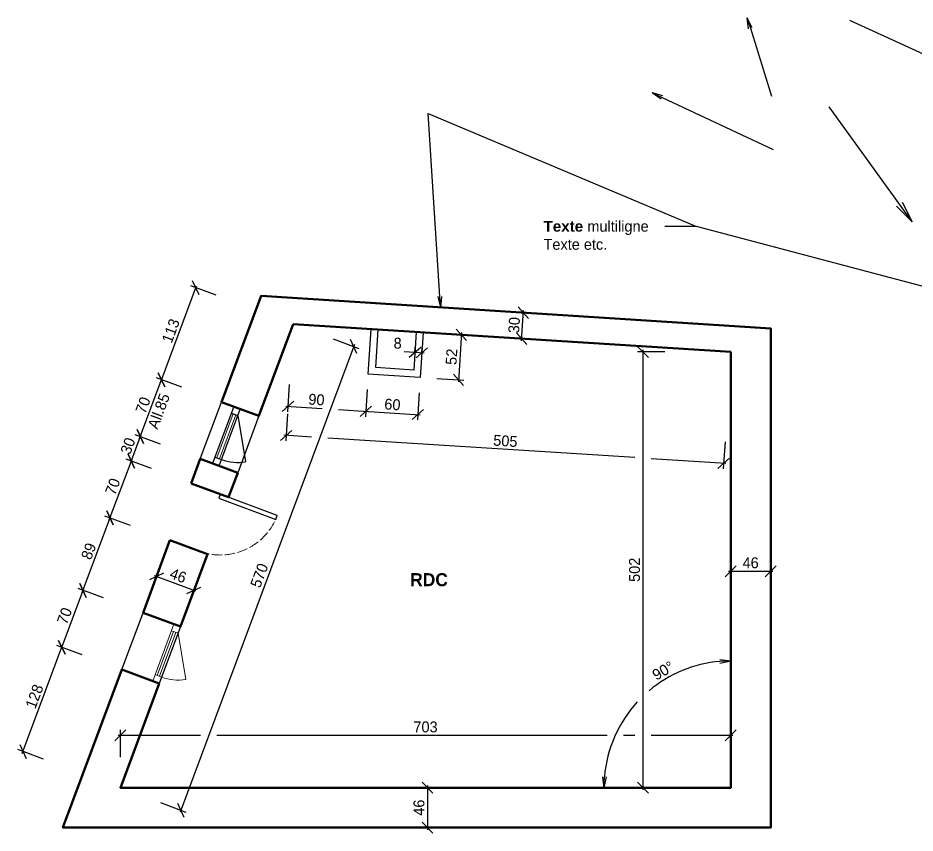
# Model space of a CAD drawing. Header units: centimetres. Extents: x -14 to 5745, y 0 to 1910.
# Drawn here: x 3690 to 4723, y 971 to 1910 of the extents above; entities that cross this region are included whole.
import ezdxf
from ezdxf import colors
from ezdxf.entities.mleader import LeaderData, LeaderLine
from ezdxf.math import Vec2, Vec3

# ---------------------------------------------------------------- set-up
doc = ezdxf.new("R2010")
doc.units = ezdxf.units.CM
doc.linetypes.add('ACAD_ISO02W100', pattern=[15, 12, -3])
for name, color, linetype, lineweight in [('01-MURS_coupés', 140, 'Continuous', 50), ('06-ALLEGES', 134, 'Continuous', 25), ('08-CLOISONS', 54, 'Continuous', 25), ('14-MENUI_Moyen', 1, 'Continuous', 25), ('85-TEXTE', 7, 'Continuous', 20)]:
    doc.layers.add(name, color=color, linetype=linetype, lineweight=lineweight)
doc.layers.add('81-COTATIONS', color=7, linetype='Continuous', lineweight=20, true_color=0xfa3d3d)
doc.styles.add('ELE_CENTURY_GOTHIC', font='GOTHIC.TTF')
doc.styles.add('ELE_CENTURY_GOTHIC GRAS', font='GOTHICB.TTF')
doc.styles.get("Standard").update_dxf_attribs({"font": 'arial.ttf'})
doc.dimstyles.new('ELE_ARC_1-50', dxfattribs={"dimscale": 5, "dimtxt": 2.5, "dimasz": 2.5, "dimexe": 1.25, "dimexo": 0.625, "dimtad": 1, "dimtoh": 1, "dimdec": 1, "dimzin": 9, "dimtxsty": 'ELE_CENTURY_GOTHIC', "dimblk": 'OBLIQUE', "dimcen": 0, "dimdle": 0.5, "dimclrt": 256, "dimadec": 1, "dimazin": 2, "dimtp": 0.01, "dimtm": 0.01, "dimtfac": 0.5, "dimtdec": 1, "dimtofl": 0, "dimtmove": 0, "dimatfit": 3, "dimfxl": 5, "dimfxlon": 1, "dimtfillclr": 2, "dimarcsym": 0})
doc.dimstyles.new('ELE_ARC_1-50$2', dxfattribs={"dimscale": 5, "dimtxt": 2.5, "dimasz": 2.5, "dimexe": 1.25, "dimexo": 0.625, "dimtad": 1, "dimtoh": 1, "dimdec": 1, "dimzin": 9, "dimtxsty": 'ELE_CENTURY_GOTHIC', "dimblk": 'OPEN', "dimcen": 0, "dimdle": 0.5, "dimclrt": 256, "dimadec": 1, "dimazin": 2, "dimtp": 0.01, "dimtm": 0.01, "dimtfac": 0.5, "dimtdec": 1, "dimtofl": 0, "dimtmove": 0, "dimatfit": 3, "dimfxl": 5, "dimfxlon": 1, "dimtfillclr": 2, "dimarcsym": 0})

# ---------------------------------------------------------------- blocks, each defined once
blk = doc.blocks.new('_Oblique')
at = {"color": 0, "linetype": 'ByBlock', "lineweight": -2}
blk.add_line((-0.5, -0.5), (0.5, 0.5), dxfattribs=at)
blk = doc.blocks.new('*D1')
at = {"layer": '81-COTATIONS', "color": 0, "lineweight": -2, "transparency": 16777216}
for p, q in [((3807.8, 1058.2), (3807.8, 1089.4)), ((4510.8, 1058.2), (4510.8, 1089.4)), ((3805.3, 1083.2), (3900.1, 1083.2)), ((3918.9, 1083.2), (4368.5, 1083.2)), ((4387.2, 1083.2), (4400.5, 1083.2)), ((4419.2, 1083.2), (4513.3, 1083.2))]:
    blk.add_line(p, q, dxfattribs=at)
at = {"layer": 'Defpoints', "color": 0, "transparency": 16777216}
for p in [(4510.8, 1083.2), (3807.8, 1022.9), (4510.8, 1022.9)]:
    blk.add_point(p, dxfattribs=at)
at = {"layer": '81-COTATIONS', "color": 0, "lineweight": -2, "transparency": 16777216, "xscale": 12.5, "yscale": 12.5, "zscale": 12.5, "rotation": 180}
blk.add_blockref('_Oblique', (3807.8, 1083.2), dxfattribs=at)
at = {"layer": '81-COTATIONS', "color": 0, "lineweight": -2, "transparency": 16777216, "xscale": 12.5, "yscale": 12.5, "zscale": 12.5}
blk.add_blockref('_Oblique', (4510.8, 1083.2), dxfattribs=at)
at = {"layer": '81-COTATIONS', "transparency": 16777216, "insert": (4159.3, 1092.8), "char_height": 12.5, "attachment_point": 5, "style": 'ELE_CENTURY_GOTHIC'}
blk.add_mtext('703', dxfattribs=at)
blk = doc.blocks.new('*D2')
at = {"layer": '81-COTATIONS', "color": 0, "lineweight": -2, "transparency": 16777216}
for p, q in [((4434.8, 1524.9), (4403.6, 1524.9)), ((4409.8, 1020.4), (4409.8, 1527.4)), ((4434.8, 1022.9), (4403.6, 1022.9))]:
    blk.add_line(p, q, dxfattribs=at)
at = {"layer": 'Defpoints', "color": 0, "transparency": 16777216}
for p in [(4409.8, 1524.9), (4510.8, 1524.9), (4510.8, 1022.9)]:
    blk.add_point(p, dxfattribs=at)
at = {"layer": '81-COTATIONS', "color": 0, "lineweight": -2, "transparency": 16777216, "xscale": 12.5, "yscale": 12.5, "zscale": 12.5}
for p, rotation in [((4409.8, 1524.9), 90), ((4409.8, 1022.9), 270)]:
    blk.add_blockref('_Oblique', p, dxfattribs=dict(at, rotation=rotation))
at = {"layer": '81-COTATIONS', "transparency": 16777216, "insert": (4400.1, 1273.9), "char_height": 12.5, "attachment_point": 5, "rotation": 90, "style": 'ELE_CENTURY_GOTHIC'}
blk.add_mtext('502', dxfattribs=at)
blk = doc.blocks.new('*D3')
at = {"layer": '81-COTATIONS', "color": 0, "lineweight": -2, "transparency": 16777216}
for p, q in [((4000.3, 1453.7), (3998.3, 1422.5)), ((4028, 1426.8), (3996.2, 1428.9)), ((4400.5, 1403.1), (4046.7, 1425.6)), ((4504.3, 1421.5), (4502.3, 1390.3)), ((4505.2, 1396.4), (4419.2, 1401.9))]:
    blk.add_line(p, q, dxfattribs=at)
at = {"layer": 'Defpoints', "color": 0, "transparency": 16777216}
for p in [(4006.9, 1557), (4510.8, 1524.9), (3998.7, 1428.7)]:
    blk.add_point(p, dxfattribs=at)
at = {"layer": '81-COTATIONS', "color": 0, "lineweight": -2, "transparency": 16777216, "xscale": 12.5, "yscale": 12.5, "zscale": 12.5}
for p, rotation in [((3998.7, 1428.7), 176.3526903037562), ((4502.7, 1396.6), 356.3526903037562)]:
    blk.add_blockref('_Oblique', p, dxfattribs=dict(at, rotation=rotation))
at = {"layer": '81-COTATIONS', "transparency": 16777216, "insert": (4251.3, 1422.3), "char_height": 12.5, "attachment_point": 5, "rotation": 356.3527, "style": 'ELE_CENTURY_GOTHIC'}
blk.add_mtext('505', dxfattribs=at)
blk = doc.blocks.new('*D4')
at = {"layer": '81-COTATIONS', "color": 0, "lineweight": -2, "transparency": 16777216}
for p, q in [((4053, 1539.8), (4082.3, 1528.9)), ((4077.3, 1533.4), (3876.5, 994.6)), ((3854, 1005.7), (3883.2, 994.8))]:
    blk.add_line(p, q, dxfattribs=at)
at = {"layer": 'Defpoints', "color": 0, "transparency": 16777216}
for p in [(4006.9, 1557), (3807.8, 1022.9), (3877.4, 997)]:
    blk.add_point(p, dxfattribs=at)
at = {"layer": '81-COTATIONS', "color": 0, "lineweight": -2, "transparency": 16777216, "xscale": 12.5, "yscale": 12.5, "zscale": 12.5}
for p, rotation in [((4076.4, 1531.1), 69.56387672515089), ((3877.4, 997), 249.5638767251509)]:
    blk.add_blockref('_Oblique', p, dxfattribs=dict(at, rotation=rotation))
at = {"layer": '81-COTATIONS', "transparency": 16777216, "insert": (3967.8, 1267.4), "char_height": 12.5, "attachment_point": 5, "rotation": 69.5639, "style": 'ELE_CENTURY_GOTHIC'}
blk.add_mtext('570', dxfattribs=at)
blk = doc.blocks.new('*D5')
at = {"layer": '81-COTATIONS', "color": 0, "lineweight": -2, "transparency": 16777216}
for p, q in [((3694.8, 1062.3), (3741.2, 1186.9)), ((3763.8, 1175.9), (3734.5, 1186.8)), ((3719.1, 1055.9), (3689.8, 1066.8))]:
    blk.add_line(p, q, dxfattribs=at)
at = {"layer": 'Defpoints', "color": 0, "transparency": 16777216}
for p in [(3740.4, 1184.6), (3852.5, 1142.8), (3807.8, 1022.9)]:
    blk.add_point(p, dxfattribs=at)
at = {"layer": '81-COTATIONS', "color": 0, "lineweight": -2, "transparency": 16777216, "xscale": 12.5, "yscale": 12.5, "zscale": 12.5}
for p, rotation in [((3740.4, 1184.6), 69.56387672515098), ((3695.7, 1064.7), 249.563876725151)]:
    blk.add_blockref('_Oblique', p, dxfattribs=dict(at, rotation=rotation))
at = {"layer": '81-COTATIONS', "transparency": 16777216, "insert": (3708.9, 1128), "char_height": 12.5, "attachment_point": 5, "rotation": 69.5639, "style": 'ELE_CENTURY_GOTHIC'}
blk.add_mtext('128', dxfattribs=at)
blk = doc.blocks.new('_Open')
at = {"color": 0, "linetype": 'ByBlock', "lineweight": -2}
for p, q in [((-1, 0.167), (0, 0)), ((-1, -0.167), (0, 0)), ((0, 0), (-1, 0))]:
    blk.add_line(p, q, dxfattribs=at)
blk = doc.blocks.new('*D13')
at = {"layer": '81-COTATIONS', "color": 0, "lineweight": -2, "transparency": 16777216}
for start, end in [(94.9056, 130.0868), (137.4429, 175.0944)]:
    blk.add_arc((4510.8, 1022.9), 146, start, end, dxfattribs=at)
at = {"layer": 'Defpoints', "color": 0, "transparency": 16777216}
for p in [(4510.8, 1524.9), (4384.4, 1095.9), (3807.8, 1022.9), (4510.8, 1022.9), (4510.8, 1022.9)]:
    blk.add_point(p, dxfattribs=at)
at = {"layer": '81-COTATIONS', "color": 0, "lineweight": -2, "transparency": 16777216, "xscale": 12.5, "yscale": 12.5, "zscale": 12.5}
for p, rotation in [((4510.8, 1168.9), 2.452779487845674), ((4364.8, 1022.9), 267.5472205121542)]:
    blk.add_blockref('_Open', p, dxfattribs=dict(at, rotation=rotation))
at = {"layer": '81-COTATIONS', "transparency": 16777216, "insert": (4433, 1157.7), "char_height": 12.5, "attachment_point": 5, "rotation": 30, "style": 'ELE_CENTURY_GOTHIC'}
blk.add_mtext('90°', dxfattribs=at)
blk = doc.blocks.new('*D17')
at = {"layer": '81-COTATIONS', "color": 0, "lineweight": -2, "transparency": 16777216}
for p, q in [((3739.5, 1182.3), (3765.7, 1252.5)), ((3788.2, 1241.5), (3759, 1252.4)), ((3763.8, 1175.9), (3734.5, 1186.8))]:
    blk.add_line(p, q, dxfattribs=at)
at = {"layer": 'Defpoints', "color": 0, "transparency": 16777216}
for p in [(3764.8, 1250.2), (3833.9, 1224.5), (3852.5, 1142.8)]:
    blk.add_point(p, dxfattribs=at)
at = {"layer": '81-COTATIONS', "color": 0, "lineweight": -2, "transparency": 16777216, "xscale": 12.5, "yscale": 12.5, "zscale": 12.5}
for p, rotation in [((3764.8, 1250.2), 69.56387672515095), ((3740.4, 1184.6), 249.563876725151)]:
    blk.add_blockref('_Oblique', p, dxfattribs=dict(at, rotation=rotation))
at = {"layer": '81-COTATIONS', "transparency": 16777216, "insert": (3743.5, 1220.8), "char_height": 12.5, "attachment_point": 5, "rotation": 69.5639, "style": 'ELE_CENTURY_GOTHIC'}
blk.add_mtext('70', dxfattribs=at)
blk = doc.blocks.new('*D18')
at = {"layer": '81-COTATIONS', "color": 0, "lineweight": -2, "transparency": 16777216}
for p, q in [((3763.9, 1247.9), (3796.8, 1335.9)), ((3819.3, 1324.9), (3790, 1335.8)), ((3788.2, 1241.5), (3759, 1252.4))]:
    blk.add_line(p, q, dxfattribs=at)
at = {"layer": 'Defpoints', "color": 0, "transparency": 16777216}
for p in [(3795.9, 1333.6), (3865, 1307.9), (3833.9, 1224.5)]:
    blk.add_point(p, dxfattribs=at)
at = {"layer": '81-COTATIONS', "color": 0, "lineweight": -2, "transparency": 16777216, "xscale": 12.5, "yscale": 12.5, "zscale": 12.5}
for p, rotation in [((3795.9, 1333.6), 69.56387672515095), ((3764.8, 1250.2), 249.563876725151)]:
    blk.add_blockref('_Oblique', p, dxfattribs=dict(at, rotation=rotation))
at = {"layer": '81-COTATIONS', "transparency": 16777216, "insert": (3771.3, 1295.3), "char_height": 12.5, "attachment_point": 5, "rotation": 69.5639, "style": 'ELE_CENTURY_GOTHIC'}
blk.add_mtext('89', dxfattribs=at)
blk = doc.blocks.new('*D19')
at = {"layer": '81-COTATIONS', "color": 0, "lineweight": -2, "transparency": 16777216}
for p, q in [((3795, 1331.3), (3821.2, 1401.5)), ((3843.8, 1390.5), (3814.5, 1401.4)), ((3819.3, 1324.9), (3790, 1335.8))]:
    blk.add_line(p, q, dxfattribs=at)
at = {"layer": 'Defpoints', "color": 0, "transparency": 16777216}
for p in [(3820.3, 1399.2), (3889.4, 1373.5), (3865, 1307.9)]:
    blk.add_point(p, dxfattribs=at)
at = {"layer": '81-COTATIONS', "color": 0, "lineweight": -2, "transparency": 16777216, "xscale": 12.5, "yscale": 12.5, "zscale": 12.5}
for p, rotation in [((3820.3, 1399.2), 69.56387672515095), ((3795.9, 1333.6), 249.563876725151)]:
    blk.add_blockref('_Oblique', p, dxfattribs=dict(at, rotation=rotation))
at = {"layer": '81-COTATIONS', "transparency": 16777216, "insert": (3799, 1369.8), "char_height": 12.5, "attachment_point": 5, "rotation": 69.5639, "style": 'ELE_CENTURY_GOTHIC'}
blk.add_mtext('70', dxfattribs=at)
blk = doc.blocks.new('*D20')
at = {"layer": '81-COTATIONS', "color": 0, "lineweight": -2, "transparency": 16777216}
for p, q in [((3819.5, 1396.9), (3831.7, 1429.6)), ((3854.2, 1418.6), (3824.9, 1429.5)), ((3843.8, 1390.5), (3814.5, 1401.4))]:
    blk.add_line(p, q, dxfattribs=at)
at = {"layer": 'Defpoints', "color": 0, "transparency": 16777216}
for p in [(3830.8, 1427.3), (3899.9, 1401.6), (3889.4, 1373.5)]:
    blk.add_point(p, dxfattribs=at)
at = {"layer": '81-COTATIONS', "color": 0, "lineweight": -2, "transparency": 16777216, "xscale": 12.5, "yscale": 12.5, "zscale": 12.5}
for p, rotation in [((3830.8, 1427.3), 69.56387672515095), ((3820.3, 1399.2), 249.563876725151)]:
    blk.add_blockref('_Oblique', p, dxfattribs=dict(at, rotation=rotation))
at = {"layer": '81-COTATIONS', "transparency": 16777216, "insert": (3816.5, 1416.6), "char_height": 12.5, "attachment_point": 5, "rotation": 69.5639, "style": 'ELE_CENTURY_GOTHIC'}
blk.add_mtext('30', dxfattribs=at)
blk = doc.blocks.new('*D21')
at = {"layer": '81-COTATIONS', "color": 0, "lineweight": -2, "transparency": 16777216}
for p, q in [((3829.9, 1425), (3856.1, 1495.2)), ((3878.7, 1484.2), (3849.4, 1495.1)), ((3854.2, 1418.6), (3824.9, 1429.5))]:
    blk.add_line(p, q, dxfattribs=at)
at = {"layer": 'Defpoints', "color": 0, "transparency": 16777216}
for p in [(3855.2, 1492.9), (3924.3, 1467.2), (3899.9, 1401.6)]:
    blk.add_point(p, dxfattribs=at)
at = {"layer": '81-COTATIONS', "color": 0, "lineweight": -2, "transparency": 16777216, "xscale": 12.5, "yscale": 12.5, "zscale": 12.5}
for p, rotation in [((3855.2, 1492.9), 69.56387672515095), ((3830.8, 1427.3), 249.563876725151)]:
    blk.add_blockref('_Oblique', p, dxfattribs=dict(at, rotation=rotation))
at = {"layer": '81-COTATIONS', "transparency": 16777216, "char_height": 12.5, "attachment_point": 5, "rotation": 69.5639, "style": 'ELE_CENTURY_GOTHIC'}
for s, insert in [('70', (3833.9, 1463.5)), ('All.85', (3852.1, 1456.7))]:
    blk.add_mtext(s, dxfattribs=dict(at, insert=insert))
blk = doc.blocks.new('*D22')
at = {"layer": '81-COTATIONS', "color": 0, "lineweight": -2, "transparency": 16777216}
for p, q in [((3854.4, 1490.6), (3895.6, 1601.1)), ((3918.1, 1590.1), (3888.8, 1601)), ((3878.7, 1484.2), (3849.4, 1495.1))]:
    blk.add_line(p, q, dxfattribs=at)
at = {"layer": 'Defpoints', "color": 0, "transparency": 16777216}
for p in [(3894.7, 1598.8), (4006.9, 1557), (3924.3, 1467.2)]:
    blk.add_point(p, dxfattribs=at)
at = {"layer": '81-COTATIONS', "color": 0, "lineweight": -2, "transparency": 16777216, "xscale": 12.5, "yscale": 12.5, "zscale": 12.5}
for p, rotation in [((3894.7, 1598.8), 69.56387672515095), ((3855.2, 1492.9), 249.563876725151)]:
    blk.add_blockref('_Oblique', p, dxfattribs=dict(at, rotation=rotation))
at = {"layer": '81-COTATIONS', "transparency": 16777216, "insert": (3865.9, 1549.2), "char_height": 12.5, "attachment_point": 5, "rotation": 69.5639, "style": 'ELE_CENTURY_GOTHIC'}
blk.add_mtext('113', dxfattribs=at)
blk = doc.blocks.new('*D30')
at = {"layer": '81-COTATIONS', "color": 0, "lineweight": -2, "transparency": 16777216}
for p, q in [((4002.4, 1487.2), (4000.4, 1456)), ((4092.2, 1481.5), (4090.3, 1450.3)), ((3998.3, 1462.4), (4040.2, 1459.7)), ((4059, 1458.5), (4093.1, 1456.4))]:
    blk.add_line(p, q, dxfattribs=at)
at = {"layer": 'Defpoints', "color": 0, "transparency": 16777216}
for p in [(4006.9, 1557), (4096.7, 1551.3), (4090.6, 1456.5)]:
    blk.add_point(p, dxfattribs=at)
at = {"layer": '81-COTATIONS', "color": 0, "lineweight": -2, "transparency": 16777216, "xscale": 12.5, "yscale": 12.5, "zscale": 12.5}
for p, rotation in [((4000.8, 1462.2), 176.3526903037561), ((4090.6, 1456.5), 356.3526903037562)]:
    blk.add_blockref('_Oblique', p, dxfattribs=dict(at, rotation=rotation))
at = {"layer": '81-COTATIONS', "transparency": 16777216, "insert": (4033.7, 1469.9), "char_height": 12.5, "attachment_point": 5, "rotation": 356.3527, "style": 'ELE_CENTURY_GOTHIC'}
blk.add_mtext('90', dxfattribs=at)
blk = doc.blocks.new('*D31')
at = {"layer": '81-COTATIONS', "color": 0, "lineweight": -2, "transparency": 16777216}
for p, q in [((4092.2, 1481.5), (4090.3, 1450.3)), ((4152.1, 1477.6), (4150.1, 1446.5)), ((4088.2, 1456.7), (4153, 1452.5))]:
    blk.add_line(p, q, dxfattribs=at)
at = {"layer": 'Defpoints', "color": 0, "transparency": 16777216}
for p in [(4096.7, 1551.3), (4153.3, 1495.6), (4150.5, 1452.7)]:
    blk.add_point(p, dxfattribs=at)
at = {"layer": '81-COTATIONS', "color": 0, "lineweight": -2, "transparency": 16777216, "xscale": 12.5, "yscale": 12.5, "zscale": 12.5}
for p, rotation in [((4090.6, 1456.5), 176.3526903037561), ((4150.5, 1452.7), 356.3526903037562)]:
    blk.add_blockref('_Oblique', p, dxfattribs=dict(at, rotation=rotation))
at = {"layer": '81-COTATIONS', "transparency": 16777216, "insert": (4121.2, 1464.3), "char_height": 12.5, "attachment_point": 5, "rotation": 356.3527, "style": 'ELE_CENTURY_GOTHIC'}
blk.add_mtext('60', dxfattribs=at)
blk = doc.blocks.new('*D32')
at = {"layer": '81-COTATIONS', "color": 0, "lineweight": -2, "transparency": 16777216}
for p, q in [((4175.7, 1546.2), (4206.9, 1544.2)), ((4200.8, 1547.1), (4197.2, 1490.3)), ((4172.4, 1494.3), (4203.6, 1492.3))]:
    blk.add_line(p, q, dxfattribs=at)
at = {"layer": 'Defpoints', "color": 0, "transparency": 16777216}
for p in [(4156.6, 1547.4), (4153.3, 1495.6), (4197.3, 1492.7)]:
    blk.add_point(p, dxfattribs=at)
at = {"layer": '81-COTATIONS', "color": 0, "lineweight": -2, "transparency": 16777216, "xscale": 12.5, "yscale": 12.5, "zscale": 12.5}
for p, rotation in [((4200.6, 1544.6), 86.35269030375623), ((4197.3, 1492.7), 266.3526903037563)]:
    blk.add_blockref('_Oblique', p, dxfattribs=dict(at, rotation=rotation))
at = {"layer": '81-COTATIONS', "transparency": 16777216, "insert": (4189.3, 1519.3), "char_height": 12.5, "attachment_point": 5, "rotation": 86.3527, "style": 'ELE_CENTURY_GOTHIC'}
blk.add_mtext('52', dxfattribs=at)
blk = doc.blocks.new('*D33')
at = {"layer": '81-COTATIONS', "color": 0, "lineweight": -2, "transparency": 16777216}
for p, q in [((4147.1, 1524.3), (4147.5, 1530.5)), ((4155.1, 1523.8), (4155.5, 1530)), ((4147.1, 1524.3), (4134.6, 1525.1)), ((4157.6, 1523.6), (4147.1, 1524.3))]:
    blk.add_line(p, q, dxfattribs=at)
at = {"layer": 'Defpoints', "color": 0, "transparency": 16777216}
for p in [(4146.9, 1522), (4147.1, 1524.3), (4154.9, 1521.5)]:
    blk.add_point(p, dxfattribs=at)
at = {"layer": '81-COTATIONS', "color": 0, "lineweight": -2, "transparency": 16777216, "xscale": 12.5, "yscale": 12.5, "zscale": 12.5}
for p, rotation in [((4147.1, 1524.3), 176.3526903037563), ((4155.1, 1523.8), 356.3526903037563)]:
    blk.add_blockref('_Oblique', p, dxfattribs=dict(at, rotation=rotation))
at = {"layer": '81-COTATIONS', "transparency": 16777216, "insert": (4127.2, 1534.8), "char_height": 12.5, "attachment_point": 5, "style": 'ELE_CENTURY_GOTHIC'}
blk.add_mtext('8', dxfattribs=at)
blk = doc.blocks.new('*D34')
at = {"layer": '81-COTATIONS', "color": 0, "lineweight": -2, "transparency": 16777216}
for p, q in [((4161.5, 1025.4), (4161.5, 974.4)), ((4161.5, 1022.9), (4167.8, 1022.9)), ((4161.5, 976.9), (4167.8, 976.9))]:
    blk.add_line(p, q, dxfattribs=at)
at = {"layer": 'Defpoints', "color": 0, "transparency": 16777216}
for p in [(4159.3, 1022.9), (4159.3, 976.9), (4161.5, 976.9)]:
    blk.add_point(p, dxfattribs=at)
at = {"layer": '81-COTATIONS', "color": 0, "lineweight": -2, "transparency": 16777216, "xscale": 12.5, "yscale": 12.5, "zscale": 12.5}
for p, rotation in [((4161.5, 1022.9), 90), ((4161.5, 976.9), 270)]:
    blk.add_blockref('_Oblique', p, dxfattribs=dict(at, rotation=rotation))
at = {"layer": '81-COTATIONS', "transparency": 16777216, "insert": (4151.8, 999.9), "char_height": 12.5, "attachment_point": 5, "rotation": 90, "style": 'ELE_CENTURY_GOTHIC'}
blk.add_mtext('46', dxfattribs=at)
blk = doc.blocks.new('*D35')
at = {"layer": '81-COTATIONS', "color": 0, "lineweight": -2, "transparency": 16777216}
for p, q in [((4508.3, 1272.2), (4559.3, 1272.2)), ((4510.8, 1272.2), (4510.8, 1265.9)), ((4556.8, 1272.2), (4556.8, 1265.9))]:
    blk.add_line(p, q, dxfattribs=at)
at = {"layer": 'Defpoints', "color": 0, "transparency": 16777216}
for p in [(4510.8, 1273.9), (4556.8, 1273.9), (4556.8, 1272.2)]:
    blk.add_point(p, dxfattribs=at)
at = {"layer": '81-COTATIONS', "color": 0, "lineweight": -2, "transparency": 16777216, "xscale": 12.5, "yscale": 12.5, "zscale": 12.5, "rotation": 180}
blk.add_blockref('_Oblique', (4510.8, 1272.2), dxfattribs=at)
at = {"layer": '81-COTATIONS', "color": 0, "lineweight": -2, "transparency": 16777216, "xscale": 12.5, "yscale": 12.5, "zscale": 12.5}
blk.add_blockref('_Oblique', (4556.8, 1272.2), dxfattribs=at)
at = {"layer": '81-COTATIONS', "transparency": 16777216, "insert": (4533.8, 1281.9), "char_height": 12.5, "attachment_point": 5, "style": 'ELE_CENTURY_GOTHIC'}
blk.add_mtext('46', dxfattribs=at)
blk = doc.blocks.new('*D36')
at = {"layer": '81-COTATIONS', "color": 0, "lineweight": -2, "transparency": 16777216}
for p, q in [((3849.4, 1266.2), (3851.6, 1272)), ((3894.9, 1249.2), (3847.1, 1267)), ((3892.5, 1250.1), (3894.7, 1256))]:
    blk.add_line(p, q, dxfattribs=at)
at = {"layer": 'Defpoints', "color": 0, "transparency": 16777216}
for p in [(3849.4, 1266.2), (3849.4, 1266.2), (3892.5, 1250.1)]:
    blk.add_point(p, dxfattribs=at)
at = {"layer": '81-COTATIONS', "color": 0, "lineweight": -2, "transparency": 16777216, "xscale": 12.5, "yscale": 12.5, "zscale": 12.5}
for p, rotation in [((3849.4, 1266.2), 159.5638767251508), ((3892.5, 1250.1), 339.5638767251507)]:
    blk.add_blockref('_Oblique', p, dxfattribs=dict(at, rotation=rotation))
at = {"layer": '81-COTATIONS', "transparency": 16777216, "insert": (3874.4, 1267.2), "char_height": 12.5, "attachment_point": 5, "rotation": 339.5639, "style": 'ELE_CENTURY_GOTHIC'}
blk.add_mtext('46', dxfattribs=at)
blk = doc.blocks.new('*D37')
at = {"layer": '81-COTATIONS', "color": 0, "lineweight": -2, "transparency": 16777216}
for p, q in [((4270, 1537.7), (4272.2, 1572.6)), ((4263.9, 1570.7), (4278.3, 1569.8)), ((4262, 1540.7), (4276.3, 1539.8))]:
    blk.add_line(p, q, dxfattribs=at)
at = {"layer": 'Defpoints', "color": 0, "transparency": 16777216}
for p in [(4260.8, 1570.9), (4272, 1570.2), (4258.9, 1540.9)]:
    blk.add_point(p, dxfattribs=at)
at = {"layer": '81-COTATIONS', "color": 0, "lineweight": -2, "transparency": 16777216, "xscale": 12.5, "yscale": 12.5, "zscale": 12.5}
for p, rotation in [((4272, 1570.2), 86.35269030375613), ((4270.1, 1540.2), 266.3526903037561)]:
    blk.add_blockref('_Oblique', p, dxfattribs=dict(at, rotation=rotation))
at = {"layer": '81-COTATIONS', "transparency": 16777216, "insert": (4261.4, 1555.8), "char_height": 12.5, "attachment_point": 5, "rotation": 86.3527, "style": 'ELE_CENTURY_GOTHIC'}
blk.add_mtext('30', dxfattribs=at)
blk = doc.blocks.new('FENETRE 1V - 70cm')
for p, q in [((8, 0), (54.8, 27)), ((8, -8), (8, 0)), ((62, -8), (62, 0))]:
    blk.add_line(p, q)
at = {"color": 152, "lineweight": 15, "true_color": 0x2776bb}
for p, q in [((62, -2.5), (8, -2.5)), ((62, -5.5), (8, -5.5))]:
    blk.add_line(p, q, dxfattribs=at)
blk.add_lwpolyline([(0, -8), (70, -8), (70, 0), (0, 0)], close=True)
blk.add_arc((8, 0), 54, 0, 30)
blk = doc.blocks.new('PORTE_ SIMPLE 70cm')
blk.add_lwpolyline([(0, 0), (5, 0), (5, 70), (0, 70)], close=True)
at = {"color": 252, "linetype": 'ACAD_ISO02W100', "lineweight": 20, "true_color": 0x939598}
blk.add_arc((0, 0), 70, 0, 90, dxfattribs=at)

msp = doc.modelspace()

# ---------------------------------------------------------------- linework, layer by layer
at = {"layer": '01-MURS_coupés'}
for p, q in [((4510.85, 1524.87), (4006.87, 1556.99)), ((3967.42, 1451.1), (3924.31, 1467.17)), ((3942.97, 1385.51), (3899.87, 1401.57)), ((3932.5, 1357.4), (3889.39, 1373.46)), ((3908.06, 1291.8), (3864.95, 1307.86)), ((3876.98, 1208.4), (3833.88, 1224.47)), ((3852.54, 1142.81), (3809.44, 1158.87))]:
    msp.add_line(p, q, dxfattribs=at)
for points in [[(3809.44, 1158.87), (3741.62, 976.87), (4556.85, 976.87), (4556.85, 1552), (3969.86, 1589.41), (3924.31, 1467.17)], [(4006.87, 1556.99), (3967.42, 1451.1)], [(3852.54, 1142.81), (3807.85, 1022.87), (4510.85, 1022.87), (4510.85, 1524.87)], [(3899.87, 1401.57), (3889.39, 1373.46)], [(3942.97, 1385.51), (3932.5, 1357.4)], [(3864.95, 1307.86), (3833.88, 1224.47)], [(3908.06, 1291.8), (3876.98, 1208.4)]]:
    msp.add_lwpolyline(points, dxfattribs=at)
at = {"layer": '06-ALLEGES'}
for p, q in [((3899.87, 1401.57), (3924.31, 1467.17)), ((3967.42, 1451.1), (3942.97, 1385.51)), ((3809.44, 1158.87), (3833.88, 1224.47)), ((3876.98, 1208.4), (3852.54, 1142.81))]:
    msp.add_line(p, q, dxfattribs=at)
at = {"layer": '08-CLOISONS'}
for points in [[(4156.57, 1547.45), (4153.26, 1495.56), (4093.38, 1499.37), (4096.69, 1551.27)], [(4148.58, 1547.96), (4145.78, 1504.05), (4101.87, 1506.85), (4104.67, 1550.76)]]:
    msp.add_lwpolyline(points, dxfattribs=at)

# ---------------------------------------------------------------- block references
at = {"layer": '14-MENUI_Moyen', "rotation": 249.5638767251506}
for name, p in [('FENETRE 1V - 70cm', (3945.86, 1459.13)), ('PORTE_ SIMPLE 70cm', (3922.93, 1360.96))]:
    msp.add_blockref(name, p, dxfattribs=at)
at = {"layer": '85-TEXTE', "rotation": 249.5638767251513}
msp.add_blockref('FENETRE 1V - 70cm', (3876.98, 1208.4), dxfattribs=at)

# ---------------------------------------------------------------- texts
at = {"layer": '85-TEXTE', "style": 'ELE_CENTURY_GOTHIC GRAS'}
msp.add_text('RDC', height=15, dxfattribs=at).set_placement((4141.57, 1255.03))

# ---------------------------------------------------------------- dimensions: what is measured, and where the dimension line sits
at = {"layer": '81-COTATIONS'}
for base, p1, p2, angle, override, picture, middle in [((3894.7, 1598.79), (3924.31, 1467.17), (4006.87, 1556.99), 249.56388, {"dimpost": '\\X', "dimtmove": 1}, '*D22', (3865.89, 1549.23)), ((4150.53, 1452.7), (4096.69, 1551.27), (4153.26, 1495.56), 176.35269, {"dimpost": '\\X', "dimtmove": 1}, '*D31', (4121.2, 1464.27)), ((4409.83, 1524.87), (4510.85, 1022.87), (4510.85, 1524.87), 90, {"dimpost": '\\X'}, '*D2', (4400.14, 1273.87)), ((3830.81, 1427.31), (3889.39, 1373.46), (3899.87, 1401.57), 249.56388, {"dimpost": '\\X', "dimtmove": 1}, '*D20', (3816.49, 1416.63)), ((3820.33, 1399.19), (3864.95, 1307.86), (3889.39, 1373.46), 249.56388, {"dimpost": '\\X', "dimtmove": 1}, '*D19', (3799.03, 1369.78)), ((3795.89, 1333.6), (3833.88, 1224.47), (3864.95, 1307.86), 249.56388, {"dimpost": '\\X', "dimtmove": 1}, '*D18', (3771.27, 1295.28)), ((3764.81, 1250.2), (3852.54, 1142.81), (3833.88, 1224.47), 249.56388, {"dimpost": '\\X', "dimtmove": 1}, '*D17', (3743.51, 1220.79)), ((4161.52, 976.87), (4159.35, 1022.87), (4159.35, 976.87), 90, {"dimpost": '\\X'}, '*D34', (4151.83, 999.87))]:
    dim = msp.add_linear_dim(base=base, p1=p1, p2=p2, angle=angle, dimstyle='ELE_ARC_1-50', override=override, dxfattribs=at)
    dim.commit()
    dim.dimension.update_dxf_attribs({"geometry": picture, "text_midpoint": middle})
for p1, p2, distance, picture, middle in [((4258.86, 1540.93), (4260.77, 1570.87), -11.27, '*D37', (4261.39, 1555.8)), ((4006.87, 1556.99), (3807.85, 1022.87), 74.21, '*D4', (3967.82, 1267.4)), ((4510.85, 1524.87), (4006.87, 1556.99), 128.55, '*D3', (4251.3, 1422.31)), ((4156.57, 1547.45), (4153.26, 1495.56), 44.16, '*D32', (4189.32, 1519.31)), ((4154.91, 1521.5), (4146.93, 1522.01), -2.29, '*D33', (4127.24, 1534.78)), ((3892.52, 1250.1), (3849.42, 1266.17), 0, '*D36', (3874.35, 1267.21)), ((3807.85, 1022.87), (3852.54, 1142.81), 119.7, '*D5', (3708.95, 1128.02))]:
    dim = msp.add_aligned_dim(p1=p1, p2=p2, distance=distance, dimstyle='ELE_ARC_1-50', override={"dimpost": '\\X'}, dxfattribs=at)
    dim.commit()
    dim.dimension.update_dxf_attribs({"geometry": picture, "text_midpoint": middle})
dim = msp.add_linear_dim(base=(4090.65, 1456.51), p1=(4006.87, 1556.99), p2=(4096.69, 1551.27), angle=356.35269, dimstyle='ELE_ARC_1-50', override={"dimpost": '\\X'}, dxfattribs=at)
dim.commit()
dim.dimension.update_dxf_attribs({"geometry": '*D30', "text_midpoint": (4033.05, 1460.18), "dimtype": 161})
dim = msp.add_angular_dim_2l(base=(4384.37, 1095.89), line1=((4510.85, 1022.87), (4510.85, 1524.87)), line2=((3807.85, 1022.87), (4510.85, 1022.87)), dimstyle='ELE_ARC_1-50$2', override={"dimpost": '\\X'}, dxfattribs=at)
dim.commit()
dim.dimension.update_dxf_attribs({"geometry": '*D13', "text_midpoint": (4437.83, 1149.34), "dimtype": 162})
dim = msp.add_linear_dim(base=(3855.25, 1492.9), p1=(3899.87, 1401.57), p2=(3924.31, 1467.17), angle=249.56388, text='<>\\XAll.85', dimstyle='ELE_ARC_1-50', override={"dimpost": '\\X', "dimtmove": 1}, dxfattribs=at)
dim.commit()
dim.dimension.update_dxf_attribs({"geometry": '*D21', "text_midpoint": (3843.03, 1460.1)})
for base, p1, p2, picture, middle in [((4556.85, 1272.2), (4510.85, 1273.87), (4556.85, 1273.87), '*D35', (4533.85, 1281.89)), ((4510.85, 1083.16), (3807.85, 1022.87), (4510.85, 1022.87), '*D1', (4159.35, 1092.85))]:
    dim = msp.add_linear_dim(base=base, p1=p1, p2=p2, dimstyle='ELE_ARC_1-50', override={"dimpost": '\\X'}, dxfattribs=at)
    dim.commit()
    dim.dimension.update_dxf_attribs({"geometry": picture, "text_midpoint": middle})

# ---------------------------------------------------------------- leaders
at = {"layer": '85-TEXTE'}
ml = msp.add_multileader_mtext('Standard', dxfattribs=at)
ml.set_content('')
ml.set_leader_properties()
ml.set_arrow_properties(name='OPEN')
ml.build(insert=Vec2(0, 0))
ml.multileader.update_dxf_attribs({"has_dogleg": 0, "arrow_head_size": 12.5, "scale": 5})
ctx = ml.context
ctx.base_point, ctx.scale, ctx.char_height, ctx.arrow_head_size, ctx.landing_gap_size, ctx.plane_origin = Vec3(4525.62, 1819.55), 5, 12.5, 12.5, 10, Vec3(4529.8, 1909.65)
notes = []
notes.append((ctx, [(0, (1, 1, 0), (4517.62, 1819.55), (1, 0), 40, [(0, [(4529.8, 1909.65)], 0, [])])]))
ctx.mtext, ml.multileader.dxf.content_type = None, 0
ml = msp.add_multileader_mtext('Standard', dxfattribs=at)
ml.set_content('')
ml.set_leader_properties()
ml.set_arrow_properties(name='OPEN')
ml.build(insert=Vec2(0, 0))
ml.multileader.update_dxf_attribs({"has_dogleg": 0, "arrow_head_size": 25, "scale": 10})
ctx = ml.context
ctx.base_point, ctx.scale, ctx.char_height, ctx.arrow_head_size, ctx.landing_gap_size, ctx.plane_origin = Vec3(4648.07, 1906.77), 10, 25, 25, 20, Vec3(4817.57, 1829.13)
notes.append((ctx, [(0, (1, 1, 0), (4728.07, 1906.77), (-1, 0), 80, [(0, [(4817.57, 1829.13)], 0, [])])]))
ctx.mtext, ml.multileader.dxf.content_type = None, 0
ml = msp.add_multileader_mtext('Standard', dxfattribs=at)
ml.set_content('')
ml.set_leader_properties()
ml.set_arrow_properties(name='OPEN')
ml.build(insert=Vec2(0, 0))
ml.multileader.update_dxf_attribs({"has_dogleg": 0, "arrow_head_size": 12.5, "scale": 5})
ctx = ml.context
ctx.base_point, ctx.scale, ctx.char_height, ctx.arrow_head_size, ctx.landing_gap_size, ctx.plane_origin = Vec3(4527.54, 1758.2), 5, 12.5, 12.5, 10, Vec3(4420.45, 1823.38)
notes.append((ctx, [(0, (1, 1, 0), (4519.54, 1758.2), (1, 0), 40, [(0, [(4420.45, 1823.38)], 0, [])])]))
ctx.mtext, ml.multileader.dxf.content_type = None, 0
ml = msp.add_multileader_mtext('Standard', dxfattribs=at)
ml.set_content('{\\fArial|b1|i0|c0|p34;Texte }multiligne\\P{\\C11;\\c7500274;Texte etc.}', color=256, style='ELE_CENTURY_GOTHIC')
ml.set_leader_properties()
ml.set_arrow_properties(name='OPEN')
ml.build(insert=Vec2(0, 0))
ml.multileader.update_dxf_attribs({"arrow_head_size": 12.5, "scale": 5})
ctx = ml.context
ctx.base_point, ctx.scale, ctx.char_height, ctx.arrow_head_size, ctx.landing_gap_size, ctx.plane_origin = Vec3(4285.24, 1669.54), 5, 12.5, 12.5, 10, Vec3(4177.47, 1592.92)
notes.append((ctx, [(1, (1, 1, 0), (4471.28, 1669.54), (-1, 0), 36.46, [(1, [(4176.41, 1576.25), (4162.42, 1799.42)], 0, []), (4, [(4753.42, 1594.87)], 0, [])])]))
ctx.mtext.insert, ctx.mtext.width, ctx.mtext.flow_direction = Vec3(4295.24, 1675.91), 289.9891, 5
ml = msp.add_multileader_mtext('Standard', dxfattribs=at)
ml.set_content('')
ml.set_leader_properties()
ml.set_arrow_properties(name='OPEN')
ml.build(insert=Vec2(0, 0))
ml.multileader.update_dxf_attribs({"has_dogleg": 0, "arrow_head_size": 25, "scale": 10})
ctx = ml.context
ctx.base_point, ctx.scale, ctx.char_height, ctx.arrow_head_size, ctx.landing_gap_size, ctx.plane_origin = Vec3(4624.09, 1807.09), 10, 25, 25, 20, Vec3(4719.73, 1674.81)
notes.append((ctx, [(0, (1, 1, 0), (4704.09, 1807.09), (-1, 0), 80, [(0, [(4719.73, 1674.81)], 0, [])])]))
ctx.mtext, ml.multileader.dxf.content_type = None, 0
for ctx, leaders in notes:
    for number, flags, end, landing, length, lines in leaders:
        leader = LeaderData()
        leader.index, (leader.has_last_leader_line, leader.has_dogleg_vector, leader.attachment_direction) = number, flags
        leader.last_leader_point, leader.dogleg_vector, leader.dogleg_length = Vec3(end), Vec3(landing), length
        for number, points, colour, breaks in lines:
            line = LeaderLine()
            line.index, line.vertices, line.color, line.breaks = number, Vec3.list(points), colors.encode_raw_color(colour), breaks
            leader.lines.append(line)
        ctx.leaders.append(leader)

doc.saveas('drawing.dxf')
